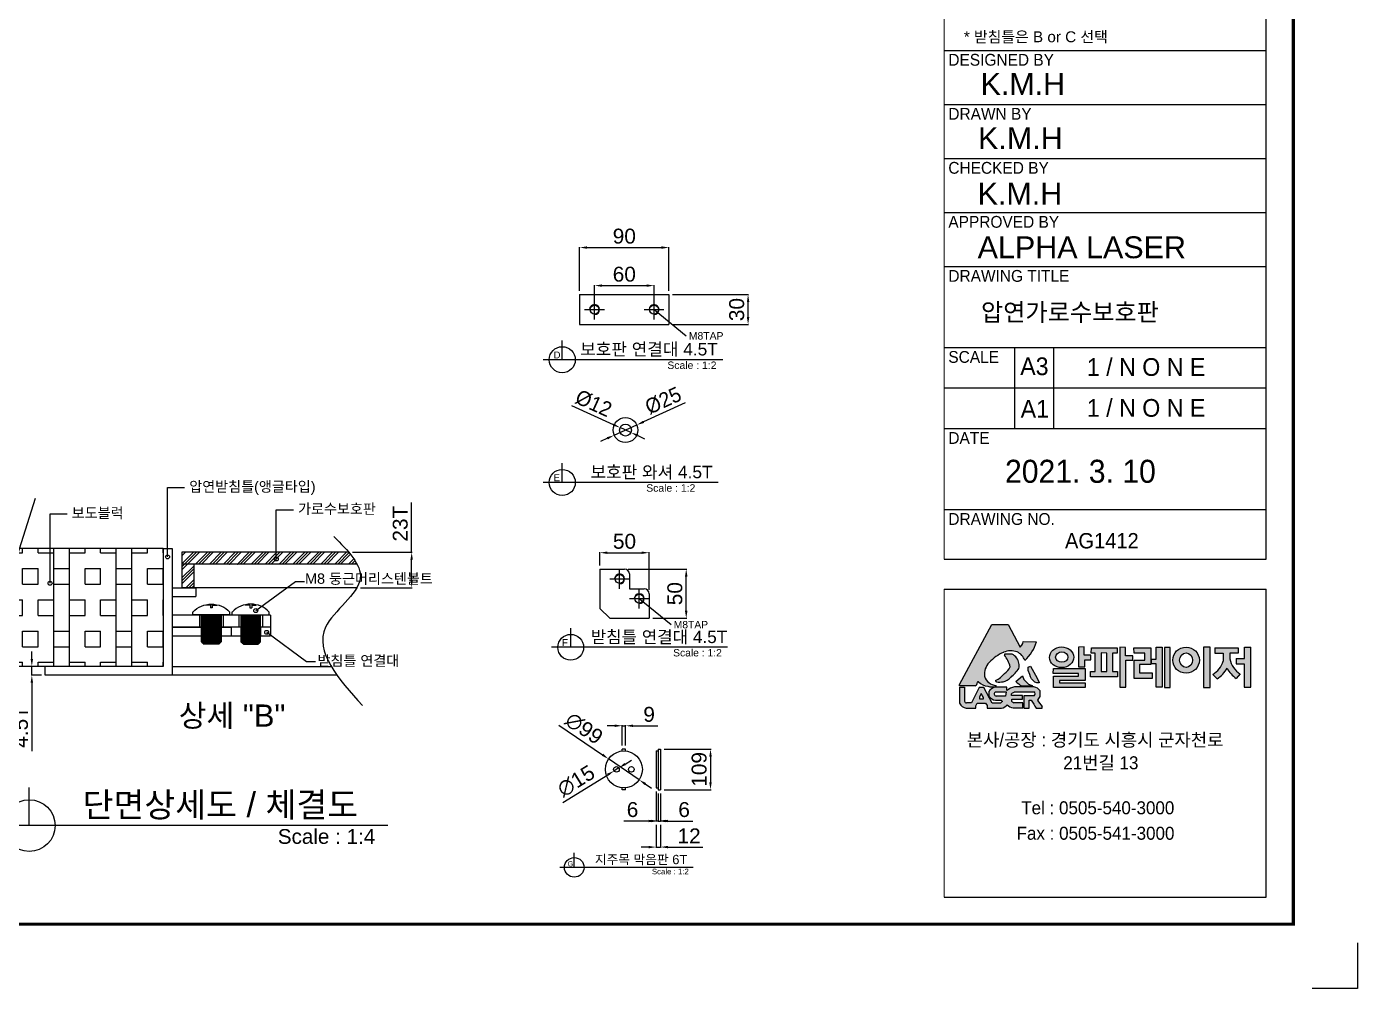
# Model space of a CAD drawing. Header units: millimetres. Extents: x 19555 to 26787, y -43327 to -38213.
# Drawn here: x 23215 to 26787, y -43327 to -40747 of the extents above; entities that cross this region are included whole.
import ezdxf
from ezdxf.enums import TextEntityAlignment as Align

# ---------------------------------------------------------------- set-up
doc = ezdxf.new("R2010")
doc.units = ezdxf.units.MM
doc.layers.add('LAYOUT', color=7, linetype='Continuous')
doc.layers.add('TEXT', color=7, linetype='Continuous')
doc.styles.add('H', font='')
doc.styles.get("Standard").update_dxf_attribs({"font": 'arial.ttf'})
doc.styles.get('H').set_extended_font_data('Dotum')
doc.dimstyles.new('ISO-25', dxfattribs={"dimtxt": 40, "dimasz": 20, "dimexe": 1.25, "dimexo": 10, "dimgap": 10, "dimtad": 1, "dimdec": 0, "dimtxsty": 'Standard', "dimcen": 2.5, "dimclrd": 3, "dimclre": 3, "dimclrt": 3, "dimadec": 0, "dimazin": 0, "dimtfac": 1, "dimtdec": 0, "dimtmove": 0, "dimatfit": 3, "dimfxl": 1, "dimarcsym": 0})

# ---------------------------------------------------------------- blocks, each defined once
blk = doc.blocks.new('*D5')
at = {"color": 3, "lineweight": -2, "transparency": 16777216}
for p, q in [((24699.6, -41455.7), (24699.6, -41338)), ((24719.6, -41339.3), (24919.2, -41339.3)), ((24939.2, -41455.7), (24939.2, -41338))]:
    blk.add_line(p, q, dxfattribs=at)
at = {"color": 3, "transparency": 16777216}
for points in [[(24719.6, -41336), (24719.6, -41342.6), (24699.6, -41339.3)], [(24919.2, -41336), (24919.2, -41342.6), (24939.2, -41339.3)]]:
    blk.add_solid(points, dxfattribs=at)
at = {"layer": 'Defpoints', "color": 0, "transparency": 16777216}
for p in [(24939.2, -41339.3), (24699.6, -41465.7), (24939.2, -41465.7)]:
    blk.add_point(p, dxfattribs=at)
at = {"color": 3, "transparency": 16777216, "insert": (24819.4, -41308.9), "char_height": 40, "attachment_point": 5}
blk.add_mtext('90', dxfattribs=at)
blk = doc.blocks.new('*D6')
at = {"color": 3, "lineweight": -2, "transparency": 16777216}
for p, q in [((24949.2, -41465.7), (25152.9, -41465.7)), ((25151.6, -41525.6), (25151.6, -41485.7)), ((24949.2, -41545.6), (25152.9, -41545.6))]:
    blk.add_line(p, q, dxfattribs=at)
at = {"color": 3, "transparency": 16777216}
for points in [[(25148.3, -41485.7), (25155, -41485.7), (25151.6, -41465.7)], [(25148.3, -41525.6), (25155, -41525.6), (25151.6, -41545.6)]]:
    blk.add_solid(points, dxfattribs=at)
at = {"layer": 'Defpoints', "color": 0, "transparency": 16777216}
for p in [(24939.2, -41465.7), (25151.6, -41465.7), (24939.2, -41545.6)]:
    blk.add_point(p, dxfattribs=at)
at = {"color": 3, "transparency": 16777216, "insert": (25121.2, -41505.7), "char_height": 40, "attachment_point": 5, "rotation": 90}
blk.add_mtext('30', dxfattribs=at)
blk = doc.blocks.new('*D7')
at = {"color": 3, "lineweight": -2, "transparency": 16777216}
for p, q in [((24983.2, -41755.9), (24871.1, -41806.9)), ((24792.3, -41842.8), (24852.9, -41815.2)), ((24774.1, -41851.1), (24755.9, -41859.4))]:
    blk.add_line(p, q, dxfattribs=at)
at = {"color": 3, "transparency": 16777216}
for points in [[(24869.7, -41803.9), (24872.5, -41810), (24852.9, -41815.2)], [(24772.7, -41848.1), (24775.5, -41854.1), (24792.3, -41842.8)]]:
    blk.add_solid(points, dxfattribs=at)
at = {"layer": 'Defpoints', "color": 0, "transparency": 16777216}
for p in [(24852.9, -41815.2), (24792.3, -41842.8)]:
    blk.add_point(p, dxfattribs=at)
at = {"color": 3, "transparency": 16777216, "insert": (24923.8, -41750), "char_height": 40, "attachment_point": 5, "rotation": 24.4839}
blk.add_mtext('{\\fMS PGothic|b0|i0|c129|p34;%%C25}', dxfattribs=at)
blk = doc.blocks.new('*D8')
at = {"color": 3, "lineweight": -2, "transparency": 16777216}
for p, q in [((24677.6, -41763.4), (24789.8, -41814.2)), ((24837.2, -41835.6), (24808.1, -41822.4)), ((24855.4, -41843.9), (24873.6, -41852.1))]:
    blk.add_line(p, q, dxfattribs=at)
at = {"color": 3, "transparency": 16777216}
for points in [[(24791.2, -41811.2), (24788.5, -41817.2), (24808.1, -41822.4)], [(24856.8, -41840.8), (24854, -41846.9), (24837.2, -41835.6)]]:
    blk.add_solid(points, dxfattribs=at)
at = {"layer": 'Defpoints', "color": 0, "transparency": 16777216}
for p in [(24808.1, -41822.4), (24837.2, -41835.6)]:
    blk.add_point(p, dxfattribs=at)
at = {"color": 3, "transparency": 16777216, "insert": (24737, -41757.4), "char_height": 40, "attachment_point": 5, "rotation": 335.6577}
blk.add_mtext('{\\fMS PGothic|b0|i0|c129|p34;%%C12}', dxfattribs=at)
blk = doc.blocks.new('*D9')
at = {"color": 3, "lineweight": -2, "transparency": 16777216}
for p, q in [((24739.5, -41495.7), (24739.5, -41440.1)), ((24759.5, -41441.4), (24879.3, -41441.4)), ((24899.3, -41495.7), (24899.3, -41440.1))]:
    blk.add_line(p, q, dxfattribs=at)
at = {"color": 3, "transparency": 16777216}
for points in [[(24759.5, -41438.1), (24759.5, -41444.7), (24739.5, -41441.4)], [(24879.3, -41438.1), (24879.3, -41444.7), (24899.3, -41441.4)]]:
    blk.add_solid(points, dxfattribs=at)
at = {"layer": 'Defpoints', "color": 0, "transparency": 16777216}
for p in [(24899.3, -41441.4), (24739.5, -41505.7), (24899.3, -41505.7)]:
    blk.add_point(p, dxfattribs=at)
at = {"color": 3, "transparency": 16777216, "insert": (24819.4, -41411), "char_height": 40, "attachment_point": 5}
blk.add_mtext('60', dxfattribs=at)
blk = doc.blocks.new('*D16')
at = {"color": 3, "lineweight": -2, "transparency": 16777216}
for p, q in [((16880.3, -24788.6), (16997.3, -24868.4)), ((17095.6, -24935.4), (17013.8, -24879.6)), ((17112.1, -24946.7), (17128.6, -24958))]:
    blk.add_line(p, q, dxfattribs=at)
at = {"color": 3, "transparency": 16777216}
for points in [[(16999.2, -24865.6), (16995.4, -24871.1), (17013.8, -24879.6)], [(17114, -24944), (17110.2, -24949.5), (17095.6, -24935.4)]]:
    blk.add_solid(points, dxfattribs=at)
at = {"layer": 'Defpoints', "color": 0, "transparency": 16777216}
for p in [(17013.8, -24879.6), (17095.6, -24935.4)]:
    blk.add_point(p, dxfattribs=at)
at = {"color": 3, "transparency": 16777216, "insert": (16947.7, -24797.7), "char_height": 40, "attachment_point": 5, "rotation": 325.6971}
blk.add_mtext('∅99', dxfattribs=at)
blk = doc.blocks.new('*D17')
at = {"color": 3, "lineweight": -2, "transparency": 16777216}
for p, q in [((17058.1, -24893.1), (17075.1, -24882.5)), ((16890.7, -24996.7), (17011.3, -24922)), ((17041.1, -24903.6), (17028.3, -24911.5))]:
    blk.add_line(p, q, dxfattribs=at)
at = {"color": 3, "transparency": 16777216}
for points in [[(17056.3, -24890.2), (17059.8, -24895.9), (17041.1, -24903.6)], [(17009.6, -24919.2), (17013.1, -24924.8), (17028.3, -24911.5)]]:
    blk.add_solid(points, dxfattribs=at)
at = {"layer": 'Defpoints', "color": 0, "transparency": 16777216}
for p in [(17028.3, -24911.5), (17041.1, -24903.6)]:
    blk.add_point(p, dxfattribs=at)
at = {"color": 3, "transparency": 16777216, "insert": (16926.5, -24938.8), "char_height": 40, "attachment_point": 5, "rotation": 31.7725}
blk.add_mtext('∅15', dxfattribs=at)
blk = doc.blocks.new('*D18')
at = {"color": 3, "lineweight": -2, "transparency": 16777216}
for p, q in [((17030.2, -24790.5), (17010.2, -24790.5)), ((17050.2, -24843), (17050.2, -24789.2)), ((17050.2, -24790.5), (17059.2, -24790.5)), ((17059.2, -24843), (17059.2, -24789.2)), ((17079.2, -24790.5), (17145.5, -24790.5))]:
    blk.add_line(p, q, dxfattribs=at)
at = {"color": 3, "transparency": 16777216}
for points in [[(17030.2, -24787.2), (17030.2, -24793.8), (17050.2, -24790.5)], [(17079.2, -24787.2), (17079.2, -24793.8), (17059.2, -24790.5)]]:
    blk.add_solid(points, dxfattribs=at)
at = {"layer": 'Defpoints', "color": 0, "transparency": 16777216}
for p in [(17059.2, -24790.5), (17050.2, -24853), (17059.2, -24853)]:
    blk.add_point(p, dxfattribs=at)
at = {"color": 3, "transparency": 16777216, "insert": (17122.4, -24760.1), "char_height": 40, "attachment_point": 5}
blk.add_mtext('9', dxfattribs=at)
blk = doc.blocks.new('*D19')
at = {"color": 3, "lineweight": -2, "transparency": 16777216}
for p, q in [((17163.1, -24853), (17288.5, -24853)), ((17287.2, -24873), (17287.2, -24942)), ((17163.1, -24962), (17288.5, -24962))]:
    blk.add_line(p, q, dxfattribs=at)
at = {"color": 3, "transparency": 16777216}
for points in [[(17283.9, -24873), (17290.5, -24873), (17287.2, -24853)], [(17283.9, -24942), (17290.5, -24942), (17287.2, -24962)]]:
    blk.add_solid(points, dxfattribs=at)
at = {"layer": 'Defpoints', "color": 0, "transparency": 16777216}
for p in [(17153.1, -24853), (17153.1, -24962), (17287.2, -24962)]:
    blk.add_point(p, dxfattribs=at)
at = {"color": 3, "transparency": 16777216, "insert": (17256.8, -24907.5), "char_height": 40, "attachment_point": 5, "rotation": 90}
blk.add_mtext('109', dxfattribs=at)
blk = doc.blocks.new('*D20')
at = {"color": 3, "lineweight": -2, "transparency": 16777216}
for p, q in [((17147.1, -24972), (17147.1, -25047.3)), ((17153.1, -24972), (17153.1, -25047.3)), ((17127.1, -25046), (17107.1, -25046)), ((17147.1, -25046), (17153.1, -25046)), ((17173.1, -25046), (17239.5, -25046))]:
    blk.add_line(p, q, dxfattribs=at)
at = {"color": 3, "transparency": 16777216}
for points in [[(17127.1, -25042.7), (17127.1, -25049.3), (17147.1, -25046)], [(17173.1, -25042.7), (17173.1, -25049.3), (17153.1, -25046)]]:
    blk.add_solid(points, dxfattribs=at)
at = {"layer": 'Defpoints', "color": 0, "transparency": 16777216}
for p in [(17147.1, -24962), (17153.1, -24962), (17153.1, -25046)]:
    blk.add_point(p, dxfattribs=at)
at = {"color": 3, "transparency": 16777216, "insert": (17216.3, -25015.6), "char_height": 40, "attachment_point": 5}
blk.add_mtext('6', dxfattribs=at)
blk = doc.blocks.new('*D21')
at = {"color": 3, "lineweight": -2, "transparency": 16777216}
for p, q in [((17141.1, -24967), (17141.1, -25047.3)), ((17147.1, -24972), (17147.1, -25047.3)), ((17121.1, -25046), (17054.7, -25046)), ((17147.1, -25046), (17141.1, -25046)), ((17167.1, -25046), (17187.1, -25046))]:
    blk.add_line(p, q, dxfattribs=at)
at = {"color": 3, "transparency": 16777216}
for points in [[(17121.1, -25042.7), (17121.1, -25049.3), (17141.1, -25046)], [(17167.1, -25042.7), (17167.1, -25049.3), (17147.1, -25046)]]:
    blk.add_solid(points, dxfattribs=at)
at = {"layer": 'Defpoints', "color": 0, "transparency": 16777216}
for p in [(17141.1, -24957), (17147.1, -24962), (17141.1, -25046)]:
    blk.add_point(p, dxfattribs=at)
at = {"color": 3, "transparency": 16777216, "insert": (17077.9, -25015.6), "char_height": 40, "attachment_point": 5}
blk.add_mtext('6', dxfattribs=at)
blk = doc.blocks.new('*D22')
at = {"color": 3, "lineweight": -2, "transparency": 16777216}
for p, q in [((17141.1, -25056), (17141.1, -25117.3)), ((17153.1, -25056), (17153.1, -25117.3)), ((17121.1, -25116), (17101.1, -25116)), ((17141.1, -25116), (17153.1, -25116)), ((17173.1, -25116), (17266.2, -25116))]:
    blk.add_line(p, q, dxfattribs=at)
at = {"color": 3, "transparency": 16777216}
for points in [[(17121.1, -25112.7), (17121.1, -25119.3), (17141.1, -25116)], [(17173.1, -25112.7), (17173.1, -25119.3), (17153.1, -25116)]]:
    blk.add_solid(points, dxfattribs=at)
at = {"layer": 'Defpoints', "color": 0, "transparency": 16777216}
for p in [(17141.1, -25046), (17153.1, -25046), (17153.1, -25116)]:
    blk.add_point(p, dxfattribs=at)
at = {"color": 3, "transparency": 16777216, "insert": (17229.7, -25085.9), "char_height": 40, "attachment_point": 5}
blk.add_mtext('12', dxfattribs=at)
blk = doc.blocks.new('A$C600E4CCD')
for p, q in [((0, 6), (0, 0)), ((50, 6), (0, 6)), ((50, 0), (0, 0)), ((50, 6), (50, 0))]:
    blk.add_line(p, q)
at = {"color": 2}
for p, q in [((14, 6), (14, 0)), ((26, 6), (26, 0)), ((34, 6), (34, 0)), ((46, 6), (46, 0))]:
    blk.add_line(p, q, dxfattribs=at)
blk = doc.blocks.new('A$C5731754A')
at = {"color": 1}
for p, q in [((-37.5, 0), (-37.5, 5.7)), ((-37.5, 0), (37.5, 0)), ((-20, 0), (-20, -55)), ((-20, 0), (20, 0)), ((-11.2, 19.7), (-11.2, 20.5)), ((-1.9, 19.7), (-11.2, 19.7)), ((-1.9, 19.7), (-1.9, 14.1)), ((-1.9, 14.1), (1.9, 14.1)), ((1.9, 19.7), (1.9, 14.1)), ((1.9, 19.7), (11.2, 19.7)), ((11.2, 19.7), (11.2, 20.5)), ((20, -55), (20, 0)), ((37.5, 0), (37.5, 5.7)), ((-20, -2.5), (20, -2.5)), ((-20, -5), (20, -5)), ((-20, -7.5), (20, -7.5)), ((-20, -7.5), (20, -7.5)), ((-20, -10), (20, -10)), ((-20, -12.5), (20, -12.5)), ((-20, -12.5), (20, -12.5)), ((-20, -15), (20, -15)), ((-20, -17.5), (20, -17.5)), ((-20, -17.5), (20, -17.5)), ((-20, -20), (20, -20)), ((-20, -22.5), (20, -22.5)), ((-20, -22.5), (20, -22.5)), ((-20, -25), (20, -25)), ((-20, -27.5), (20, -27.5)), ((-20, -27.5), (20, -27.5)), ((-20, -30), (20, -30)), ((-20, -32.5), (20, -32.5)), ((-20, -35), (20, -35)), ((-20, -37.5), (20, -37.5)), ((-20, -40), (20, -40)), ((-20, -42.5), (20, -42.5)), ((-20, -45), (20, -45)), ((-20, -47.5), (20, -47.5)), ((-20, -50), (20, -50)), ((-20, -52.5), (20, -52.5)), ((-15, -60), (-20, -55)), ((-20, -55), (20, -55)), ((-17.5, -57.5), (17.5, -57.5)), ((-15, -60), (15, -60)), ((20, -55), (15, -60))]:
    blk.add_line(p, q, dxfattribs=at)
blk.add_arc((0, -30.4), 52, 43.8928, 136.1072, dxfattribs=at)
blk = doc.blocks.new('A$C723E4715')
blk.add_blockref('A$C5731754A', (0, 48))
blk = doc.blocks.new('*D45')
at = {"color": 3, "lineweight": -2, "transparency": 16777216}
for p, q in [((1097.1, 295), (1097.1, 330.1)), ((1117.1, 328.9), (1209.1, 328.9)), ((1229.1, 229), (1229.1, 330.1))]:
    blk.add_line(p, q, dxfattribs=at)
at = {"color": 3, "transparency": 16777216}
for points in [[(1117.1, 332.2), (1117.1, 325.5), (1097.1, 328.9)], [(1209.1, 325.5), (1209.1, 332.2), (1229.1, 328.9)]]:
    blk.add_solid(points, dxfattribs=at)
at = {"layer": 'Defpoints', "color": 0, "transparency": 16777216}
for p in [(1229.1, 328.9), (1097.1, 285), (1229.1, 219)]:
    blk.add_point(p, dxfattribs=at)
at = {"color": 3, "transparency": 16777216, "insert": (1163.1, 359.3), "char_height": 40, "attachment_point": 5}
blk.add_mtext('50', dxfattribs=at)
blk = doc.blocks.new('*D46')
at = {"color": 3, "lineweight": -2, "transparency": 16777216}
for p, q in [((1173.1, 285), (1330, 285)), ((1328.8, 173), (1328.8, 265)), ((1239.1, 153), (1330, 153))]:
    blk.add_line(p, q, dxfattribs=at)
at = {"color": 3, "transparency": 16777216}
for points in [[(1332.1, 265), (1325.4, 265), (1328.8, 285)], [(1325.4, 173), (1332.1, 173), (1328.8, 153)]]:
    blk.add_solid(points, dxfattribs=at)
at = {"layer": 'Defpoints', "color": 0, "transparency": 16777216}
for p in [(1163.1, 285), (1328.8, 285), (1229.1, 153)]:
    blk.add_point(p, dxfattribs=at)
at = {"color": 3, "transparency": 16777216, "insert": (1298.4, 219), "char_height": 40, "attachment_point": 5, "rotation": 90}
blk.add_mtext('50', dxfattribs=at)
blk = doc.blocks.new('*D47')
at = {"color": 3, "lineweight": -2, "transparency": 16777216}
for p, q in [((-427.5, 43.8), (-427.5, 63.8)), ((-401.7, 23.8), (-428.8, 23.8)), ((-401.7, 0), (-428.8, 0)), ((-427.5, 0), (-427.5, 23.8)), ((-427.5, -20), (-427.5, -203.6))]:
    blk.add_line(p, q, dxfattribs=at)
at = {"color": 3, "transparency": 16777216}
for points in [[(-430.8, 43.8), (-424.2, 43.8), (-427.5, 23.8)], [(-424.2, -20), (-430.8, -20), (-427.5, 0)]]:
    blk.add_solid(points, dxfattribs=at)
at = {"layer": 'Defpoints', "color": 0, "transparency": 16777216}
for p in [(-427.5, 23.8), (-391.7, 23.8), (-391.7, 0)]:
    blk.add_point(p, dxfattribs=at)
at = {"color": 3, "transparency": 16777216, "insert": (-457.8, -138.6), "char_height": 40, "attachment_point": 5, "rotation": 90}
blk.add_mtext('4.5T', dxfattribs=at)
blk = doc.blocks.new('*D48')
at = {"color": 3, "lineweight": -2, "transparency": 16777216}
for p, q in [((591.9, 330), (591.9, 463.5)), ((433.2, 330), (593.1, 330)), ((591.9, 255), (591.9, 310)), ((454.7, 235), (593.1, 235))]:
    blk.add_line(p, q, dxfattribs=at)
at = {"color": 3, "transparency": 16777216}
for points in [[(595.2, 310), (588.5, 310), (591.9, 330)], [(588.5, 255), (595.2, 255), (591.9, 235)]]:
    blk.add_solid(points, dxfattribs=at)
at = {"layer": 'Defpoints', "color": 0, "transparency": 16777216}
for p in [(423.2, 330), (591.9, 330), (444.7, 235)]:
    blk.add_point(p, dxfattribs=at)
at = {"color": 3, "transparency": 16777216, "insert": (561.4, 406.8), "char_height": 40, "attachment_point": 5, "rotation": 90}
blk.add_mtext('23T', dxfattribs=at)
blk = doc.blocks.new('A$C25B221E0')
at = {"color": 1}
for p, q in [((-26.4, 0), (26.4, 0)), ((0, -26.4), (0, 26.4))]:
    blk.add_line(p, q, dxfattribs=at)
blk.add_line((0, 0), (85.3, -69.6))
blk.add_circle((0, 0), 11.9)
at = {"color": 4}
blk.add_arc((0, 0), 13.2, 270, 180, dxfattribs=at)
blk.add_text('M8TAP', height=19.8).set_placement((92.6, -79.9))
blk = doc.blocks.new('A$C2C0F6B7D')
for p, q in [((0, 109), (-9, 109)), ((-9, 103.8), (-9, 109)), ((0, 103.8), (0, 109)), ((87.9, 109), (93.9, 109)), ((87.9, 109), (87.9, 0)), ((93.9, 109), (93.9, 0)), ((81.9, 104), (87.9, 104)), ((81.9, 104), (81.9, 5)), ((-9, 0), (-9, 5.2)), ((0, 0), (-9, 0)), ((0, 0), (0, 5.2)), ((81.9, 5), (87.9, 5)), ((87.9, 0), (93.9, 0)), ((-137.7, -208.4), (-137.7, -169.6)), ((181.4, -208.4), (-176.5, -208.4))]:
    blk.add_line(p, q)
for centre, radius in [((-4.5, 54.5), 49.5), ((-24.5, 54.5), 7.5), ((15.5, 54.5), 7.5), ((-137.7, -208.4), 26.3)]:
    blk.add_circle(centre, radius)
blk.add_text('G', height=14).set_placement((-155.4, -205.8))
at = {"layer": 'TEXT'}
blk.add_text('지주목 막음판 6T', height=25, dxfattribs=at).set_placement((41.8, -199.8), align=Align.CENTER)
blk.add_text('Scale : 1:2', height=15, dxfattribs=at).set_placement((70.6, -227))
for p1, p2, picture, middle in [((36.4, 26.6), (-45.4, 82.4), '*D16', (-111.5, 164.3)), ((-18.1, 58.4), (-30.9, 50.6), '*D17', (-132.7, 23.3))]:
    dim = blk.add_diameter_dim_2p(p1=p1, p2=p2, dimstyle='ISO-25')
    dim.commit()
    dim.dimension.update_dxf_attribs({"geometry": picture, "text_midpoint": middle, "insert": (-17059.2, 24962)})
for base, p1, p2, picture, middle in [((0, 171.5), (-9, 109), (0, 109), '*D18', (63.2, 202)), ((81.9, -84), (87.9, 0), (81.9, 5), '*D21', (18.7, -53.5)), ((93.9, -84), (87.9, 0), (93.9, 0), '*D20', (157.1, -53.5)), ((93.9, -154), (81.9, -84), (93.9, -84), '*D22', (170.5, -123.9))]:
    dim = blk.add_linear_dim(base=base, p1=p1, p2=p2, dimstyle='ISO-25')
    dim.commit()
    dim.dimension.update_dxf_attribs({"geometry": picture, "text_midpoint": middle, "insert": (-17059.2, 24962)})
dim = blk.add_linear_dim(base=(228, 0), p1=(93.9, 109), p2=(93.9, 0), angle=90, dimstyle='ISO-25')
dim.commit()
dim.dimension.update_dxf_attribs({"geometry": '*D19', "text_midpoint": (197.6, 54.5), "insert": (-17059.2, 24962)})
blk = doc.blocks.new('A$C67596382')
h = blk.add_hatch()
h.set_pattern_fill('BOX', color=256, scale=6.6)
h.set_pattern_definition([(90, (-16107.26, -584.12), (-167.64, 1e-14), []), (90, (-16065.35, -584.12), (-167.64, 1e-14), []), (0, (-16107.26, -584.12), (0, 167.64), [-41.91, 41.91]), (0, (-16107.26, -542.2), (0, 167.64), [-41.91, 41.91]), (0, (-16107.26, -500.3), (0, 167.64), [41.91, -41.91]), (0, (-16107.26, -458.39), (0, 167.64), [41.91, -41.91]), (90, (-16023.44, -584.12), (-167.64, 1e-14), [41.91, -41.91]), (90, (-15981.53, -584.12), (-167.64, 1e-14), [41.91, -41.91])])
h.paths.add_polyline_path([(-384, 247, -0.414214), (-378.7, 252.3), (-378.7, 340.6), (-460.5, 340.6), (-560.8, 23.8), (-74.9, 23.8), (-74.9, 340.6), (-378.7, 340.6), (-378.7, 252.3, -0.414214), (-373.4, 247, -1)])
for p, q in [((-63.3, 317.7), (-63.3, 504)), ((-63.3, 504), (-17.4, 504)), ((-591.5, -73.2), (-417.8, 475.5)), ((-378.7, 247), (-378.7, 433.3)), ((-378.7, 433.3), (-332.8, 433.3)), ((228.6, 312), (228.6, 444.3)), ((228.6, 444.3), (274.6, 444.3)), ((-74.9, 340.6), (-460.5, 340.6)), ((-74.9, 340.6), (-51.2, 340.6)), ((-74.9, 340.6), (-74.9, 23.8)), ((-51.2, 340.6), (-51.2, 0)), ((173.4, 173.5), (279.9, 252)), ((279.9, 252), (303.9, 252)), ((1097.1, 285), (1097.1, 179.4)), ((1097.1, 285), (1163.1, 285)), ((1176.3, 271.8), (1176.3, 232.2)), ((-51.2, 235), (12.2, 235)), ((12.2, 235), (12.2, 211.2)), ((1176.3, 232.2), (1215.9, 232.2)), ((1229.1, 219), (1229.1, 153)), ((-51.2, 211.2), (12.2, 211.2)), ((1123.5, 153), (1097.1, 179.4)), ((1123.5, 153), (1229.1, 153)), ((-51.2, 129.4), (107.2, 129.4)), ((107.2, 129.4), (107.2, 105.6)), ((202.8, 115.3), (309.4, 36.8)), ((212.8, 129.4), (212.8, 105.6)), ((1018.8, 75.1), (1018.8, 126.3)), ((-51.2, 105.6), (212.8, 105.6)), ((1440, 75.1), (967.6, 75.1)), ((309.4, 36.8), (333.4, 36.8)), ((-74.9, 23.8), (-560.8, 23.8)), ((-391.7, 0), (-391.7, 23.8)), ((391.7, 0), (-391.7, 0)), ((-434.5, -403.1), (-434.5, -300.7)), ((528.3, -403.1), (-536.9, -403.1))]:
    blk.add_line(p, q)
at = {"color": 2, "linetype": 'Continuous'}
for p, q in [((-24.8, 298.9), (6.4, 330)), ((-24.8, 328.3), (-23, 330)), ((-24.8, 320.3), (-15.1, 330)), ((-17.4, 298.3), (14.3, 330)), ((-9.4, 298.3), (22.2, 330)), ((12, 298.3), (43.7, 330)), ((20, 298.3), (51.6, 330)), ((27.9, 298.3), (59.5, 330)), ((49.4, 298.3), (81, 330)), ((57.3, 298.3), (89, 330)), ((65.2, 298.3), (96.9, 330)), ((86.7, 298.3), (118.4, 330)), ((94.6, 298.3), (126.3, 330)), ((102.6, 298.3), (134.2, 330)), ((124.1, 298.3), (155.7, 330)), ((131.9, 298.3), (163.6, 330)), ((139.9, 298.3), (171.5, 330)), ((161.4, 298.3), (193, 330)), ((169.3, 298.3), (201, 330)), ((177.2, 298.3), (208.9, 330)), ((198.7, 298.3), (230.4, 330)), ((206.6, 298.3), (238.3, 330)), ((214.6, 298.3), (246.2, 330)), ((236.1, 298.3), (267.7, 330)), ((244, 298.3), (275.6, 330)), ((251.9, 298.3), (283.6, 330)), ((273.4, 298.3), (305.1, 330)), ((281.3, 298.3), (313, 330)), ((289.2, 298.3), (320.9, 330)), ((310.7, 298.3), (342.4, 330)), ((318.6, 298.3), (350.3, 330)), ((326.6, 298.3), (358.2, 330)), ((348.1, 298.3), (379.7, 330)), ((356, 298.3), (387.6, 330)), ((363.9, 298.3), (395.6, 330)), ((385.4, 298.3), (417.1, 330)), ((393.3, 298.3), (424, 329.1)), ((401.2, 298.3), (427.6, 324.7)), ((-24.8, 290.9), (-17.4, 298.3)), ((-24.8, 283), (-9.5, 298.3)), ((-24.8, 261.5), (6.9, 293.2)), ((-17.4, 298.3), (-17.4, 298.3)), ((-9.5, 298.3), (-9.4, 298.3)), ((12, 298.3), (12, 298.3)), ((19.9, 298.3), (20, 298.3)), ((27.9, 298.3), (27.9, 298.3)), ((49.4, 298.3), (49.4, 298.3)), ((57.3, 298.3), (57.3, 298.3)), ((65.2, 298.3), (65.2, 298.3)), ((86.7, 298.3), (86.7, 298.3)), ((94.6, 298.3), (94.6, 298.3)), ((102.5, 298.3), (102.6, 298.3)), ((124, 298.3), (124.1, 298.3)), ((139.9, 298.3), (139.9, 298.3)), ((161.4, 298.3), (161.4, 298.3)), ((169.3, 298.3), (169.3, 298.3)), ((177.2, 298.3), (177.2, 298.3)), ((198.7, 298.3), (198.7, 298.3)), ((206.6, 298.3), (206.6, 298.3)), ((214.5, 298.3), (214.6, 298.3)), ((236, 298.3), (236.1, 298.3)), ((244, 298.3), (244, 298.3)), ((251.9, 298.3), (251.9, 298.3)), ((273.4, 298.3), (273.4, 298.3)), ((281.3, 298.3), (281.3, 298.3)), ((289.2, 298.3), (289.2, 298.3)), ((310.7, 298.3), (310.7, 298.3)), ((318.6, 298.3), (318.6, 298.3)), ((326.5, 298.3), (326.6, 298.3)), ((348, 298.3), (348.1, 298.3)), ((356, 298.3), (356, 298.3)), ((385.4, 298.3), (385.4, 298.3)), ((393.3, 298.3), (393.3, 298.3)), ((401.2, 298.3), (401.2, 298.3)), ((422.7, 298.3), (436.8, 312.4)), ((422.7, 298.3), (422.7, 298.3)), ((430.6, 298.3), (430.7, 298.3)), ((430.7, 298.3), (439.9, 307.6)), ((438.6, 298.3), (442.9, 302.7)), ((438.6, 298.3), (438.6, 298.3)), ((-24.8, 245.7), (6.9, 277.4)), ((-24.8, 253.6), (-17.4, 261)), ((-17.4, 261), (6.9, 285.3)), ((-14, 235), (6.9, 255.9)), ((-6.1, 235), (6.9, 247.9)), ((1.8, 235), (6.9, 240))]:
    blk.add_line(p, q, dxfattribs=at)
at = {"color": 2}
for p, q in [((-24.8, 330), (-24.8, 235)), ((423.2, 330), (-24.8, 330)), ((445.3, 298.3), (-24.8, 298.3)), ((6.9, 298.3), (6.9, 235)), ((444.7, 235), (-24.8, 235)), ((30.7, 129.4), (30.7, 105.6)), ((78.2, 129.4), (78.2, 105.6)), ((136.3, 129.4), (136.3, 105.6)), ((183.8, 129.4), (183.8, 105.6)), ((-51.2, 23.8), (376.1, 23.8))]:
    blk.add_line(p, q, dxfattribs=at)
at = {"color": 1}
for p, q in [((1123.5, 258.6), (1176.3, 258.6)), ((1149.9, 232.2), (1149.9, 285))]:
    blk.add_line(p, q, dxfattribs=at)
at = {"color": 4}
for p, q in [((28, 129.4), (28, 105.6)), ((80.8, 129.4), (80.8, 105.6)), ((133.6, 129.4), (133.6, 105.6)), ((186.4, 129.4), (186.4, 105.6))]:
    blk.add_line(p, q, dxfattribs=at)
for centre, radius in [((-63.3, 317.7), 5.3), ((228.6, 312), 5.3), ((-378.7, 247), 5.3), ((1149.9, 258.6), 11.9), ((173.4, 173.5), 5.3), ((202.8, 115.3), 5.3), ((1018.8, 75.1), 34.7), ((-434.5, -403.1), 69.4)]:
    blk.add_circle(centre, radius)
blk.add_arc((1149.9, 258.6), 13.2, 270, 180, dxfattribs=at)
for centre in [(1163.1, 271.8), (1215.9, 219)]:
    blk.add_arc(centre, 13.2, 0, 90)
blk.add_spline([(383.2, 372.4), (454, 260.8), (360.9, 128.8), (459.6, -81.4)], degree=3)
blk.add_blockref('A$C25B221E0', (1202.7, 205.8))
for name, p, xscale, yscale, zscale in [('A$C723E4715', (54.4, 99), -1.32, 1.32, 1.32), ('A$C723E4715', (160, 99), 1.32, 1.32, 1.32), ('A$C600E4CCD', (-51.2, 129.4), 5.28, 5.28, 5.28)]:
    blk.add_blockref(name, p, dxfattribs=dict(xscale=xscale, yscale=yscale, zscale=zscale))
for s, height, p in [('압연받침틀(앵글타입)', 27.72, (-4.9, 492.5)), ('보도블럭', 27.72, (-320.4, 421.8)), ('가로수보호판', 27.72, (287, 432.8)), ('M8 둥근머리스텐볼트', 27.72, (305.7, 245.5)), ('F', 18.5, (995.5, 78.5)), ('받침틀 연결대', 27.72, (339.2, 25.4))]:
    blk.add_text(s, height=height).set_placement(p)
blk.add_text('상세 "B"', height=59.4, dxfattribs=at).set_placement((-33.3, -137.7))
at = {"layer": 'TEXT'}
for s, height, p in [('받침틀 연결대 4.5T', 33, (1255.7, 86.5)), ('단면상세도 / 체결도', 66, (78.5, -380.3))]:
    blk.add_text(s, height=height, dxfattribs=at).set_placement(p, align=Align.CENTER)
for s, height, p in [('Scale : 1:2', 19.8, (1293.7, 50.6)), ('Scale : 1:4', 39.6, (232.7, -452.2))]:
    blk.add_text(s, height=height, dxfattribs=at).set_placement(p)
dim = blk.add_linear_dim(base=(591.9, 330), p1=(444.7, 235), p2=(423.2, 330), angle=90, text='23T', dimstyle='ISO-25', override={"dimtxsty": 'Standard'})
dim.commit()
dim.dimension.update_dxf_attribs({"geometry": '*D48', "text_midpoint": (561.4, 406.8)})
dim = blk.add_linear_dim(base=(1229.1, 328.9), p1=(1097.1, 285), p2=(1229.1, 219), text='50', dimstyle='ISO-25')
dim.commit()
dim.dimension.update_dxf_attribs({"geometry": '*D45', "text_midpoint": (1163.1, 359.3)})
dim = blk.add_linear_dim(base=(1328.8, 285), p1=(1229.1, 153), p2=(1163.1, 285), angle=90, text='50', dimstyle='ISO-25')
dim.commit()
dim.dimension.update_dxf_attribs({"geometry": '*D46', "text_midpoint": (1298.4, 219)})
dim = blk.add_linear_dim(base=(-427.5, 23.8), p1=(-391.7, 0), p2=(-391.7, 23.8), angle=90, text='4.5T', dimstyle='ISO-25')
dim.commit()
dim.dimension.update_dxf_attribs({"geometry": '*D47', "text_midpoint": (-427.5, -138.6), "dimtype": 160})

msp = doc.modelspace()

# ---------------------------------------------------------------- hatches: boundary and pattern name
h = msp.add_hatch(color=256)
h.dxf.hatch_style = 1
h.set_gradient(color1=(255, 0, 0), color2=(255, 159, 127), tint=1)
h.paths.add_polyline_path([(25719.4, -42511.8), (25719.2, -42515.3), (25761.2, -42515.3, 0.214284), (25767.3, -42505.7, -0.655828), (25770.2, -42504.9, 0.18567), (25795.1, -42516.2, 0.148851), (25816.6, -42516.3, 0.404174), (25817.2, -42513.9, -0.316733), (25786.2, -42489.5, -0.221534), (25798.8, -42452.3, -0.105066), (25837.5, -42425.3, -0.185229), (25873.7, -42424.1, -0.196064), (25894.2, -42446.7, 0.141597), (25925.8, -42396.9), (25889.8, -42396.6), (25889.1, -42401.4), (25886.3, -42405.9), (25882.1, -42411.4), (25849.4, -42350.9), (25805.7, -42350.5)])
h.paths.add_polyline_path([(25840, -42482.2, -0.08303), (25815.9, -42501.2, 0.230034), (25818.4, -42504.8, 0.021204), (25836.3, -42504.6, 0.137848), (25856.8, -42492.3, 0.057638), (25878.7, -42468.3, 0.060436), (25878.5, -42454.3, 0.2375), (25860.5, -42429.9), (25839.5, -42429.9), (25839.5, -42433, -0.121183), (25854.8, -42464.2, -0.135167)], flags=17)
h.paths.add_polyline_path([(25892, -42498.2), (25888.5, -42488.7), (25870.5, -42503.4, 0.044378), (25886.4, -42516.1), (25913.8, -42515), (25913.8, -42513.9), (25904.2, -42510.8)], flags=17)
h.paths.add_polyline_path([(25909.3, -42491.3), (25912.2, -42496), (25921.1, -42505.1), (25926.5, -42507.2), (25932.6, -42507.2), (25932.5, -42504.9), (25922.8, -42486.7), (25909.5, -42462.1), (25903.6, -42465.2), (25903.6, -42473.7), (25907.8, -42485.1)])
h.paths.add_polyline_path([(25738.1, -42561.2, -0.419155), (25732.6, -42556.1), (25732.6, -42518.8), (25719.2, -42518.8), (25719.2, -42561.8, 0.254457), (25737, -42575.1), (25763, -42575.1), (25763, -42568.4), (25766.8, -42561.4), (25788.5, -42561.4), (25793.5, -42568.2), (25793.5, -42575.1), (25831.8, -42575.1, 0.190479), (25847.4, -42565.8, 0.147735), (25862.8, -42574.4), (25888.9, -42574.4), (25888.9, -42561.2), (25865, -42561.2, -0.052449), (25859.1, -42557), (25859.1, -42550.8), (25888.5, -42550.8), (25888.5, -42540.8), (25859, -42540.8), (25859, -42536.3, -0.044761), (25866.7, -42531.7), (25918.3, -42531.7, -0.648836), (25919.4, -42541.7), (25891.4, -42541.7), (25891.4, -42574.8), (25906.4, -42574.8), (25906.4, -42553.3), (25911.5, -42553.3, 0.01692), (25924.9, -42574.7), (25941, -42574.7), (25941, -42570.4, -0.024318), (25928.1, -42553.7, 0.064908), (25935.5, -42543.9), (25935.5, -42529, 0.229002), (25918.9, -42518.2), (25866.8, -42518.2, 0.127003), (25846.5, -42527.5), (25846.5, -42519.1), (25814, -42519.1, 0.22689), (25797.8, -42530.6), (25797.8, -42542.9, 0.193483), (25815.5, -42553.9), (25831.3, -42553.9, 0.030046), (25834.3, -42557.2, 0.136716), (25829, -42562.1), (25806.4, -42562.1), (25784, -42519.9), (25772.1, -42519.9), (25751.7, -42561.2)])
h.paths.add_polyline_path([(25772.6, -42549.8), (25772.6, -42545.6), (25777.6, -42535.6), (25783.7, -42546.1), (25783.7, -42549.8)], flags=16)
h.paths.add_polyline_path([(25816.9, -42531.7), (25844.1, -42531.6), (25842.9, -42542.7), (25817.9, -42542.7, -0.924958)], flags=16)
edge = h.paths.add_edge_path()
edge.add_ellipse((25993.2, -42438.6), major_axis=(-32.6, -0.4), ratio=0.850598, start_angle=0, end_angle=360)
edge = h.paths.add_edge_path(flags=16)
edge.add_ellipse((25993.6, -42438), major_axis=(-16.5, 0), ratio=0.843368, start_angle=0, end_angle=360)
h.paths.add_polyline_path([(26056.7, -42468.9), (25971.2, -42468.9), (25970.7, -42482), (26038.6, -42482), (26038.6, -42488.9), (25970.9, -42488.9), (25970.9, -42519.6), (26056.5, -42519.6), (26056.5, -42507.5), (25987.4, -42507.5), (25987.4, -42500.9), (26056.7, -42500.9)])
h.paths.add_polyline_path([(26038.4, -42463.9), (26055.2, -42463.9), (26055.2, -42445.7), (26071.6, -42445.7), (26071.6, -42433.1), (26054, -42433.1), (26054, -42410.9), (26038.4, -42411.1)])
h.paths.add_polyline_path([(26083.3, -42427.6), (26083.3, -42476.3), (26070.8, -42476.3), (26070.8, -42490.6), (26143, -42490.6), (26143, -42476.4), (26130.1, -42476.4), (26130.1, -42427.6), (26142.5, -42427.6), (26142.5, -42413.3), (26073.3, -42413.3), (26072.6, -42427.6)])
h.paths.add_polyline_path([(26099.4, -42426.7), (26114.7, -42427.1), (26114.7, -42476.4), (26099.4, -42476.4)], flags=16)
h.paths.add_polyline_path([(26164.5, -42434.3), (26164.5, -42412), (26149, -42411.2), (26149, -42519), (26165.7, -42519), (26165.7, -42446.2), (26184, -42446.2), (26184, -42434.3)])
h.paths.add_polyline_path([(26202.6, -42457.7), (26232.2, -42457.7), (26232.2, -42413.2), (26187.2, -42413.2), (26187.4, -42427.5), (26216.3, -42427.5), (26216.3, -42446.4), (26188, -42446.4), (26188, -42495.4), (26236.5, -42495.4), (26236.5, -42480.4), (26202.6, -42480.4)])
h.paths.add_polyline_path([(26246.6, -42519.1), (26263, -42519.1), (26263, -42411.4), (26246.7, -42411.4), (26246.7, -42443.9), (26234.6, -42443.9), (26234.4, -42456.4), (26246.6, -42456.4)])
h.paths.add_polyline_path([(26269.3, -42519.3), (26284.2, -42519.3), (26284.2, -42412.2), (26269.3, -42412.2)])
edge = h.paths.add_edge_path()
edge.add_ellipse((26327.1, -42446.3), major_axis=(-35.7, 0), ratio=0.974401, start_angle=0, end_angle=360)
edge = h.paths.add_edge_path(flags=16)
edge.add_ellipse((26327.2, -42446.3), major_axis=(0, -19.5), ratio=0.89757, start_angle=0, end_angle=360)
h.paths.add_polyline_path([(26373.5, -42519.7), (26391.4, -42519.7), (26391.4, -42411.5), (26373.5, -42411.7)])
h.paths.add_polyline_path([(26437.3, -42468, 0.121385), (26461.7, -42495.2), (26471.9, -42483.3, -0.196928), (26444.4, -42443), (26444.4, -42427.7), (26467.3, -42427.7), (26467.3, -42413.1), (26403.9, -42413.1), (26403.9, -42427.3), (26427, -42427.3), (26427, -42449.1, -0.181097), (26399, -42484.6), (26410.5, -42496.3, 0.109226)])
h.paths.add_polyline_path([(26500.7, -42411.3), (26483.7, -42411.3), (26483.7, -42441.9), (26461.2, -42441.9), (26461.2, -42456), (26483.3, -42456), (26483.3, -42518.7), (26500.7, -42518.7)])

# ---------------------------------------------------------------- linework, layer by layer
at = {"color": 0, "lineweight": 20}
for p, q in [((25677.6, -42175.2), (25677.6, -39215.9)), ((25677.6, -43082.2), (25677.6, -42256.1))]:
    msp.add_line(p, q, dxfattribs=at)
for p, q in [((26542.3, -42175.2), (26542.3, -39215.9)), ((25677.6, -40810.3), (26542.3, -40810.3)), ((25677.6, -40955.3), (26542.3, -40955.3)), ((25677.6, -41100.2), (26542.3, -41100.2)), ((25677.6, -41245.2), (26542.3, -41245.2)), ((25677.6, -41390.1), (26542.3, -41390.1)), ((24699.6, -41465.7), (24699.6, -41545.6)), ((24699.6, -41465.7), (24939.2, -41465.7)), ((24939.2, -41465.7), (24939.2, -41545.6)), ((24899.3, -41505.7), (24985.3, -41575.8)), ((24699.6, -41545.6), (24939.2, -41545.6)), ((24652.9, -41640.3), (24652.9, -41588.7)), ((25677.6, -41607.5), (26542.3, -41607.5)), ((25867.1, -41607.5), (25867.1, -41825)), ((25971.1, -41607.5), (25971.1, -41825)), ((25084, -41640.3), (24601.3, -41640.3)), ((26542.3, -41716.3), (25677.6, -41716.3)), ((25677.6, -41825), (26542.3, -41825)), ((24652.9, -41969.6), (24652.9, -41917.9)), ((25071.3, -41969.6), (24601.3, -41969.6)), ((25677.6, -42042.4), (26542.3, -42042.4)), ((25677.6, -42175.2), (26542.3, -42175.2)), ((25677.6, -42256.1), (26542.3, -42256.1)), ((26542.3, -43082.2), (26542.3, -42256.1)), ((25719.4, -42511.8), (25805.7, -42350.5)), ((25805.7, -42350.5), (25849.4, -42350.9)), ((25849.4, -42350.9), (25882.1, -42411.4)), ((25860.5, -42429.9), (25839.5, -42429.9)), ((25839.5, -42429.9), (25839.5, -42433)), ((25882.1, -42411.4), (25886.3, -42405.9)), ((25886.3, -42405.9), (25889.1, -42401.4)), ((25889.1, -42401.4), (25889.8, -42396.6)), ((25889.8, -42396.6), (25925.8, -42396.9)), ((26054, -42410.9), (26038.4, -42411.1)), ((26038.4, -42411.1), (26038.4, -42463.9)), ((26054, -42433.1), (26054, -42410.9)), ((26072.6, -42427.6), (26073.3, -42413.3)), ((26083.3, -42427.6), (26072.6, -42427.6)), ((26073.3, -42413.3), (26142.5, -42413.3)), ((26083.3, -42476.3), (26083.3, -42427.6)), ((26099.4, -42426.7), (26099.4, -42476.4)), ((26114.7, -42427.1), (26099.4, -42426.7)), ((26114.7, -42476.4), (26114.7, -42427.1)), ((26142.5, -42427.6), (26130.1, -42427.6)), ((26130.1, -42427.6), (26130.1, -42476.4)), ((26142.5, -42413.3), (26142.5, -42427.6)), ((26149, -42411.2), (26149, -42519)), ((26164.5, -42412), (26149, -42411.2)), ((26164.5, -42434.3), (26164.5, -42412)), ((26187.2, -42413.2), (26232.2, -42413.2)), ((26187.4, -42427.5), (26187.2, -42413.2)), ((26216.3, -42427.5), (26187.4, -42427.5)), ((26216.3, -42446.4), (26216.3, -42427.5)), ((26232.2, -42413.2), (26232.2, -42457.7)), ((26246.7, -42443.9), (26246.7, -42411.4)), ((26246.7, -42411.4), (26263, -42411.4)), ((26263, -42411.4), (26263, -42519.1)), ((26269.3, -42412.2), (26269.3, -42519.3)), ((26284.2, -42412.2), (26269.3, -42412.2)), ((26284.2, -42519.3), (26284.2, -42412.2)), ((26391.4, -42411.5), (26373.5, -42411.7)), ((26373.5, -42411.7), (26373.5, -42519.7)), ((26391.4, -42519.7), (26391.4, -42411.5)), ((26403.9, -42413.1), (26467.3, -42413.1)), ((26403.9, -42413.1), (26403.9, -42427.3)), ((26403.9, -42427.3), (26427, -42427.3)), ((26427, -42427.3), (26427, -42449.1)), ((26467.3, -42427.7), (26444.4, -42427.7)), ((26444.4, -42427.7), (26444.4, -42443)), ((26467.3, -42413.1), (26467.3, -42427.7)), ((26483.7, -42441.9), (26483.7, -42411.3)), ((26483.7, -42411.3), (26500.7, -42411.3)), ((26500.7, -42518.7), (26500.7, -42411.3)), ((25903.6, -42465.2), (25909.5, -42462.1)), ((25903.6, -42473.7), (25903.6, -42465.2)), ((25909.6, -42462.2), (25922.8, -42486.7)), ((26038.4, -42463.9), (26055.2, -42463.9)), ((26071.6, -42433.1), (26054, -42433.1)), ((26055.2, -42463.9), (26055.2, -42445.7)), ((26055.2, -42445.7), (26071.6, -42445.7)), ((26071.6, -42445.7), (26071.6, -42433.1)), ((26184, -42434.3), (26164.5, -42434.3)), ((26165.7, -42519), (26165.7, -42446.2)), ((26165.7, -42446.2), (26184, -42446.2)), ((26184, -42446.2), (26184, -42434.3)), ((26188, -42495.4), (26188, -42446.4)), ((26188, -42446.4), (26216.3, -42446.4)), ((26232.2, -42457.7), (26202.6, -42457.7)), ((26202.6, -42457.7), (26202.6, -42480.4)), ((26234.4, -42456.4), (26234.6, -42443.9)), ((26246.6, -42456.4), (26234.4, -42456.4)), ((26234.6, -42443.9), (26246.7, -42443.9)), ((26246.6, -42519.1), (26246.6, -42456.4)), ((26461.2, -42441.9), (26461.2, -42456)), ((26461.2, -42441.9), (26483.7, -42441.9)), ((26461.2, -42456), (26483.3, -42456)), ((26483.3, -42456), (26483.3, -42518.7)), ((25870.5, -42503.4), (25888.5, -42488.7)), ((25888.5, -42488.7), (25892, -42498.2)), ((25892, -42498.2), (25904.2, -42510.8)), ((25907.8, -42485.1), (25903.6, -42473.7)), ((25909.3, -42491.3), (25907.8, -42485.1)), ((25912.2, -42496), (25909.3, -42491.3)), ((25921.1, -42505.1), (25912.2, -42496)), ((25922.8, -42486.7), (25932.5, -42504.9)), ((25970.7, -42482), (25971.2, -42468.9)), ((26038.6, -42482), (25970.7, -42482)), ((25970.9, -42519.6), (25970.9, -42488.9)), ((25970.9, -42488.9), (26038.6, -42488.9)), ((25971.2, -42468.9), (26056.7, -42468.9)), ((26056.7, -42500.9), (25987.4, -42500.9)), ((25987.4, -42500.9), (25987.4, -42507.5)), ((26038.6, -42488.9), (26038.6, -42482)), ((26056.7, -42468.9), (26056.7, -42500.9)), ((26070.8, -42490.6), (26070.8, -42476.3)), ((26070.8, -42476.3), (26083.3, -42476.3)), ((26143, -42490.6), (26070.8, -42490.6)), ((26099.4, -42476.4), (26114.7, -42476.4)), ((26130.1, -42476.4), (26143, -42476.4)), ((26143, -42476.4), (26143, -42490.6)), ((26236.5, -42495.4), (26188, -42495.4)), ((26202.6, -42480.4), (26236.5, -42480.4)), ((26236.5, -42480.4), (26236.5, -42495.4)), ((26399, -42484.6), (26410.5, -42496.3)), ((26471.9, -42483.3), (26461.7, -42495.2)), ((25719.2, -42515.3), (25719.4, -42511.8)), ((25761.2, -42515.3), (25719.2, -42515.3)), ((25719.2, -42518.8), (25732.6, -42518.8)), ((25719.2, -42518.8), (25719.2, -42561.8)), ((25732.6, -42518.8), (25732.6, -42556.1)), ((25772.1, -42519.9), (25751.7, -42561.2)), ((25784, -42519.9), (25772.1, -42519.9)), ((25777.6, -42535.6), (25772.6, -42545.6)), ((25783.7, -42546.1), (25777.6, -42535.6)), ((25806.4, -42562.1), (25784, -42519.9)), ((25797.8, -42530.6), (25797.8, -42542.9)), ((25846.5, -42519.1), (25814, -42519.1)), ((25816.9, -42531.7), (25844.1, -42531.6)), ((25844.1, -42531.6), (25842.9, -42542.7)), ((25846.5, -42527.5), (25846.5, -42519.1)), ((25859, -42540.8), (25859, -42536.3)), ((25866.7, -42531.7), (25918.3, -42531.7)), ((25918.9, -42518.2), (25866.8, -42518.2)), ((25913.8, -42515), (25886.4, -42516.1)), ((25904.2, -42510.8), (25913.8, -42513.9)), ((25913.8, -42513.9), (25913.8, -42515)), ((25926.5, -42507.2), (25921.1, -42505.1)), ((25932.6, -42507.2), (25926.5, -42507.2)), ((25932.5, -42504.9), (25932.6, -42507.2)), ((25935.5, -42543.9), (25935.5, -42529)), ((26056.5, -42519.6), (25970.9, -42519.6)), ((25987.4, -42507.5), (26056.5, -42507.5)), ((26056.5, -42507.5), (26056.5, -42519.6)), ((26149, -42519), (26165.7, -42519)), ((26263, -42519.1), (26246.6, -42519.1)), ((26269.3, -42519.3), (26284.2, -42519.3)), ((26373.5, -42519.7), (26391.4, -42519.7)), ((26483.3, -42518.7), (26500.7, -42518.7)), ((25751.7, -42561.2), (25737.6, -42561.2)), ((25763, -42568.4), (25766.8, -42561.4)), ((25763, -42575.1), (25763, -42568.4)), ((25766.8, -42561.4), (25788.5, -42561.4)), ((25772.6, -42545.6), (25772.6, -42549.8)), ((25772.6, -42549.8), (25783.7, -42549.8)), ((25783.7, -42549.8), (25783.7, -42546.1)), ((25788.5, -42561.4), (25793.5, -42568.2)), ((25793.5, -42568.2), (25793.5, -42575.1)), ((25829, -42562.1), (25806.4, -42562.1)), ((25815.5, -42553.9), (25831.3, -42553.9)), ((25842.9, -42542.7), (25817.8, -42542.7)), ((25888.5, -42540.8), (25859, -42540.8)), ((25859.1, -42557), (25859.1, -42550.8)), ((25859.1, -42550.8), (25888.5, -42550.8)), ((25888.9, -42561.2), (25865, -42561.2)), ((25888.5, -42550.8), (25888.5, -42540.8)), ((25888.9, -42574.4), (25888.9, -42561.2)), ((25919.4, -42541.7), (25891.4, -42541.7)), ((25891.4, -42541.7), (25891.4, -42574.8)), ((25906.4, -42574.8), (25906.4, -42553.3)), ((25906.4, -42553.3), (25911.5, -42553.3)), ((25941, -42574.7), (25941, -42570.4)), ((25737, -42575.1), (25763, -42575.1)), ((25793.5, -42575.1), (25831.8, -42575.1)), ((25862.8, -42574.4), (25888.9, -42574.4)), ((25891.4, -42574.8), (25906.4, -42574.8)), ((25924.9, -42574.7), (25941, -42574.7)), ((25677.6, -43082.2), (26542.3, -43082.2)), ((26786.9, -43205.1), (26786.9, -43326.8)), ((26786.9, -43326.8), (26665.2, -43326.8))]:
    msp.add_line(p, q)
at = {"color": 1}
for p, q in [((24739.5, -41532.3), (24739.5, -41479)), ((24899.3, -41532.3), (24899.3, -41479)), ((24712.9, -41505.7), (24766.2, -41505.7)), ((24872.6, -41505.7), (24925.9, -41505.7))]:
    msp.add_line(p, q, dxfattribs=at)
for centre, radius in [((24739.5, -41505.7), 12), ((24899.3, -41505.7), 12), ((24652.9, -41640.3), 35), ((24822.6, -41829), 33.3), ((24822.6, -41829), 16), ((24652.9, -41969.6), 35)]:
    msp.add_circle(centre, radius)
at = {"color": 4}
for centre in [(24739.5, -41505.7), (24899.3, -41505.7)]:
    msp.add_arc(centre, 13.3, 270, 180, dxfattribs=at)
for centre, radius, start, end in [((25881.7, -42530), 113.6, 112.8742, 136.8648), ((25857.2, -42471.8), 50.5, 70.8979, 112.8751), ((25845.2, -42460), 33.7, 9.6034, 63.0444), ((25856.2, -42460.5), 40.4, 19.9375, 64.3092), ((25823.8, -42367.1), 106.3, 311.4509, 343.6881), ((25832.4, -42484.4), 46.5, 136.3749, 186.3397), ((25798.8, -42452.3), 1.697778770903824e-12, 159.4993, 330.6422), ((25783.8, -42479.7), 72.7, 12.3605, 39.9987), ((25814.6, -42446.3), 44, 305.2379, 336.0294), ((25821.2, -42462.3), 57.8, 354.0601, 7.8943), ((26365.6, -42429.4), 64.5, 301.1839, 342.2433), ((26507.3, -42429.5), 64.4, 192.0664, 236.6287), ((25819.1, -42479.7), 34.3, 196.6209, 266.9197), ((25771.1, -42419.6), 93.1, 298.744, 317.7294), ((25820.8, -42500.5), 4.97, 188.8476, 240.6661), ((25824.7, -42462.1), 44.1, 285.2841, 316.6787), ((25763.7, -42385.5), 141.7, 311.0403, 324.2354), ((26359.8, -42421.6), 90.3, 304.1443, 329.0781), ((26504.8, -42432), 76.5, 208.0421, 235.7261), ((25753.5, -42503.8), 13.9, 303.6229, 352.0073), ((25768.9, -42505.9), 1.63, 38.9695, 171.9523), ((25797.3, -42478.1), 38.1, 224.5251, 266.5984), ((25770.2, -42504.9), 1.298301413044101e-12, 41.2759, 185.3558), ((25805.9, -42480.9), 37, 252.9152, 285.3632), ((25817.9, -42541.8), 23, 99.81, 150.9436), ((25817.8, -42537.2), 5.56, 99.6386, 269.2912), ((25815.7, -42514.8), 1.75, 270.9412, 29.2318), ((25825.1, -42293.3), 211.6, 268.191, 273.05), ((25874.7, -42562.1), 44.6, 100.1161, 129.0681), ((25888.4, -42577), 50.3, 115.6034, 125.855), ((25950.3, -42420), 115.4, 226.2191, 236.3831), ((25916.6, -42536.9), 5.52, 300.2822, 72.1901), ((25916, -42540.8), 22.8, 31.1703, 82.764), ((25740.3, -42552), 23.3, 204.7787, 261.884), ((25737.8, -42555.9), 5.26, 182.0619, 266.9731), ((25820.4, -42526.4), 27.9, 216.163, 259.9649), ((25840.5, -42569.2), 13.5, 117.1825, 148.3224), ((25859.9, -42530.3), 37.1, 219.5763, 226.4602), ((25827.8, -42550.7), 24.7, 279.1517, 322.2895), ((25869.4, -42544.6), 30.6, 224.0335, 257.6487), ((25881.8, -42531.2), 34.4, 228.6667, 240.6761), ((26233.9, -42366), 372.8, 210.1657, 214.0431), ((25894.4, -42520.5), 47.3, 315.4182, 330.2733), ((26106.3, -42429.9), 217, 214.799, 220.3711)]:
    msp.add_arc(centre, radius, start, end)
for centre, major_axis, ratio in [((25993.2, -42438.6), (-32.6, -0.4), 0.850598), ((25993.6, -42438), (-16.5, 0), 0.843368), ((26327.1, -42446.3), (-35.7, 0), 0.974401), ((26327.2, -42446.3), (0, -19.5), 0.89757)]:
    msp.add_ellipse(centre, major_axis=major_axis, ratio=ratio)
at = {"layer": 'LAYOUT'}
for p, q in [((26614.8, -43154.7), (26614.8, -42379.9)), ((24634.7, -43154.7), (26614.8, -43154.7))]:
    msp.add_line(p, q, dxfattribs=at)
at = {"layer": 'LAYOUT', "const_width": 8.61}
msp.add_lwpolyline([(19727.6, -43154.7), (26614.8, -43154.7), (26614.8, -38385.3), (19727.6, -38385.3)], close=True, dxfattribs=at)

# ---------------------------------------------------------------- block references
for name, p in [('A$C67596382', (23656.8, -42486.9)), ('A$C2C0F6B7D', (24822.8, -42793.8))]:
    msp.add_blockref(name, p)

# ---------------------------------------------------------------- texts
for s, height, p in [('  * 받침틀은 B or C 선택', 29.282, (25707.9, -40788.5)), ('K.M.H', 58.56, (25775.4, -40929.7)), ('K.M.H', 58.56, (25768.8, -41075.2)), ('K.M.H', 58.56, (25767.7, -41224)), ('ALPHA LASER', 58.564, (25767.7, -41367.9)), ('M8TAP', 19.96, (24992.6, -41586.2)), ('D', 18.6, (24629.4, -41636.8)), ('E', 18.6, (24629.4, -41966.1))]:
    msp.add_text(s, height=height).set_placement(p)
at = {"style": 'H'}
for s, height, p in [('DESIGNED BY', 31.707, (25689.1, -40851.4)), ('DRAWN BY', 31.71, (25689.1, -40996.3)), ('CHECKED BY', 31.71, (25689.1, -41141.3)), ('APPROVED BY', 31.707, (25689.1, -41286.2)), ('DRAWING TITLE', 31.707, (25689.1, -41431.2)), ('압연가로수보호판', 47.56, (25776.7, -41536.5)), ('SCALE', 31.71, (25689.1, -41648.6)), ('A3', 47.56, (25882, -41681.6)), ('1 / N O N E', 47.56, (26060.9, -41683.6)), ('A1', 47.56, (25883.2, -41795.8)), ('1 / N O N E', 47.56, (26060.9, -41793.3)), ('DATE', 31.71, (25689.1, -41866)), ('2021. 3. 10', 61.828, (25841.2, -41970.5)), ('DRAWING NO.', 31.707, (25689.1, -42083.4)), ('AG1412', 41.22, (26002.2, -42146.5)), ('본사/공장 : 경기도 시흥시 군자천로', 34.878, (25738.5, -42677.7)), ('21번길 13', 34.88, (25997.6, -42739)), ('Tel : 0505-540-3000', 34.878, (25884.7, -42859.8)), ('Fax : 0505-541-3000', 34.878, (25872.3, -42928.1))]:
    msp.add_text(s, height=height, dxfattribs=at).set_placement(p)
at = {"layer": 'TEXT'}
for s, p in [('보호판 연결대 4.5T', (24885.8, -41628.8)), ('보호판 와셔 4.5T', (24892.6, -41958.1))]:
    msp.add_text(s, height=33.275, dxfattribs=at).set_placement(p, align=Align.CENTER)
for p in [(24935, -41665), (24878.3, -41994.3)]:
    msp.add_text('Scale : 1:2', height=19.965, dxfattribs=at).set_placement(p)

# ---------------------------------------------------------------- dimensions: what is measured, and where the dimension line sits
dim = msp.add_linear_dim(base=(24939.2, -41339.3), p1=(24699.6, -41465.7), p2=(24939.2, -41465.7), text='90', dimstyle='ISO-25')
dim.commit()
dim.dimension.update_dxf_attribs({"geometry": '*D5', "text_midpoint": (24819.4, -41339.3), "dimtype": 128})
dim = msp.add_linear_dim(base=(24899.3, -41441.4), p1=(24739.5, -41505.7), p2=(24899.3, -41505.7), text='60', dimstyle='ISO-25')
dim.commit()
dim.dimension.update_dxf_attribs({"geometry": '*D9', "text_midpoint": (24819.4, -41411)})
dim = msp.add_linear_dim(base=(25151.6, -41465.7), p1=(24939.2, -41545.6), p2=(24939.2, -41465.7), angle=90, text='30', dimstyle='ISO-25')
dim.commit()
dim.dimension.update_dxf_attribs({"geometry": '*D6', "text_midpoint": (25121.2, -41505.7)})
for p1, p2, text, picture, middle in [((24837.2, -41835.6), (24808.1, -41822.4), '{\\fMS PGothic|b0|i0|c129|p34;%%C12}', '*D8', (24737, -41757.4)), ((24792.3, -41842.8), (24852.9, -41815.2), '{\\fMS PGothic|b0|i0|c129|p34;%%C25}', '*D7', (24923.8, -41750))]:
    dim = msp.add_diameter_dim_2p(p1=p1, p2=p2, text=text, dimstyle='ISO-25')
    dim.commit()
    dim.dimension.update_dxf_attribs({"geometry": picture, "text_midpoint": middle})

doc.saveas('drawing.dxf')
